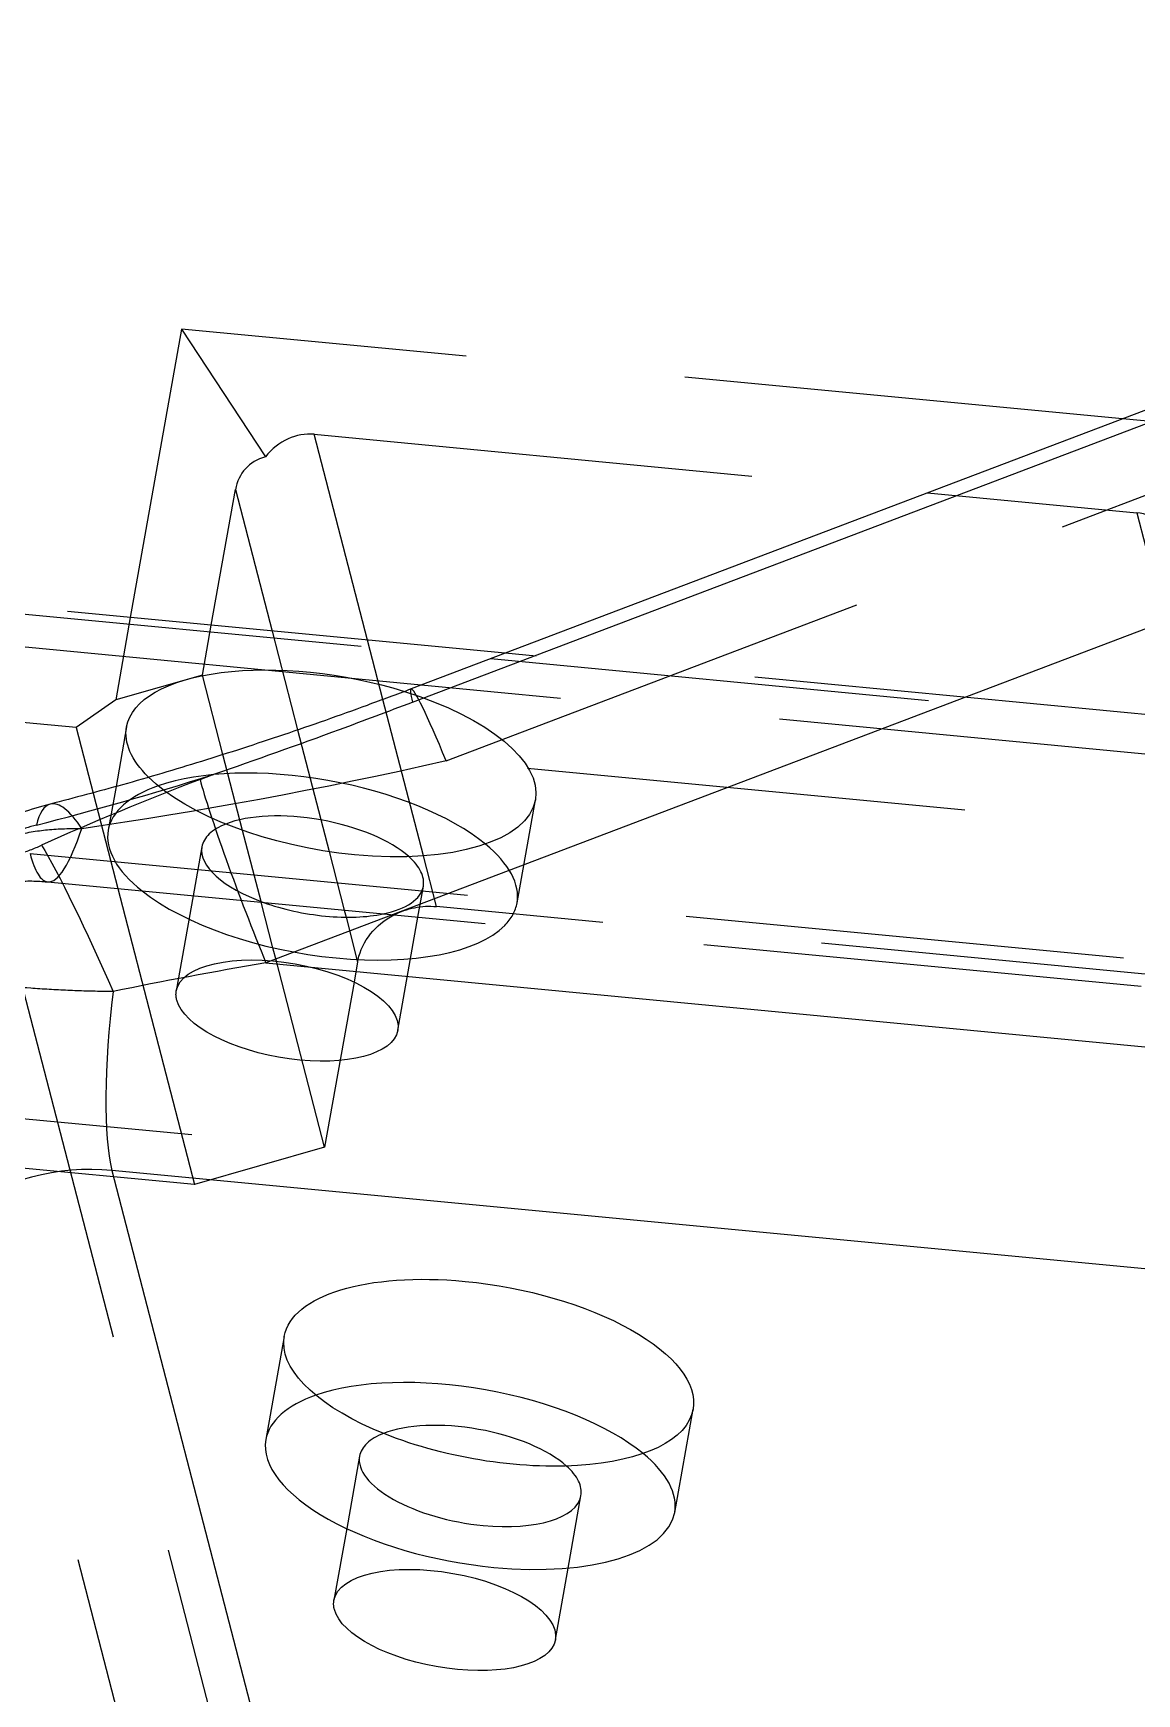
# Model space of a CAD drawing. Header units: millimetres. Extents: x -15 to 73, y -25 to 105.
# Drawn here: x -6.32 to 9.63, y 51.98 to 75.97 of the extents above; entities that cross this region are included whole.
import ezdxf

# ---------------------------------------------------------------- set-up
doc = ezdxf.new("R2010")
doc.units = ezdxf.units.MM
doc.linetypes.add('HIDDEN', pattern=[9.525, 6.35, -3.175])
doc.layers.get('0').update_dxf_attribs({"color": 253, "lineweight": 70, "true_color": 0x8faf8f})
doc.layers.add('Hidden', color=98, linetype='HIDDEN', lineweight=70, true_color=0x054805)

msp = doc.modelspace()

# ---------------------------------------------------------------- linework, layer by layer
at = {"color": 98, "lineweight": -3, "true_color": 0x054805}
for p, q in [((57.187, 88.534), (-0.86, 66.494)), ((-0.84, 66.304), (56.834, 88.202)), ((61.05, 86.84), (-2.958, 62.536)), ((-3.909, 65.186), (-3.735, 65.253)), ((-2.958, 62.536), (26.307, 59.743)), ((-5.184, 59.538), (-1.356, 44.747)), ((26.199, 56.543), (-5.184, 59.538))]:
    msp.add_line(p, q, dxfattribs=at)
at = {"color": 98, "lineweight": -3, "true_color": 0x054805, "extrusion": (-1.95776e-17, 3.48481e-18, -1)}
for centre, start_param, end_param in [((-2.019, 65.419), 3.141593, 5.003807), ((-2.019, 65.419), 2.595514, 3.141593), ((0.26, 56.614), 3.141593, 4.521935), ((0.26, 56.614), 4.521935, 6.283185), ((0.26, 56.614), 0, 3.141593)]:
    msp.add_ellipse(centre, major_axis=(2.954, -0.526), ratio=0.421057, start_param=start_param, end_param=end_param, dxfattribs=at)
at = {"color": 98, "lineweight": -3, "true_color": 0x054805}
for centre, major_axis, ratio, start_param, end_param in [((-0.117, 64.536), (-0.744, 1.958), 0.055785, 0, 0.423706), ((-1.524, 68.947), (-11.628, -4.49), 0.220937, 1.06635, 1.295071), ((-3.397, 63.208), (-8.575, -3.312), 0.220937, 4.686806, 4.958978), ((-3.197, 63.458), (-0.744, 1.958), 0.055785, 0.468996, 2.039793), ((-5.563, 62.799), (-0.512, 2.031), 0.272956, 6.282916, 6.771458), ((-2.685, 61.479), (-8.261, -1.379), 0.129811, 4.723815, 4.995987), ((-4.802, 61.682), (-0.228, -2.389), 0.171706, 4.542941, 5.841565), ((-5.66, 56.859), (2.904, 0.752), 0.890633, 1.183586, 2.754383), ((-0.006, 55.123), (-2.954, 0.526), 0.421057, 3.78457, 5.640208), ((-0.006, 55.123), (-1.6, 0.285), 0.421057, 3.739606, 5.685172)]:
    msp.add_ellipse(centre, major_axis=major_axis, ratio=ratio, start_param=start_param, end_param=end_param, dxfattribs=at)
at = {"color": 98, "lineweight": -3, "true_color": 0x054805, "extrusion": (2.45453e-18, 6.20148e-17, -1)}
msp.add_ellipse((-5.487, 62.508), major_axis=(-0.862, 1.909), ratio=0.065005, start_param=0.46928, end_param=1.80328, dxfattribs=at)
at = {"color": 98, "lineweight": -3, "true_color": 0x054805}
for points, knots in [([(-0.86, 66.494), (-1.072, 66.415), (-1.684, 66.185), (-2.693, 65.831), (-3.872, 65.448), (-4.995, 65.113), (-5.727, 64.922), (-6.075, 64.831)], [0, 0, 0, 0, 0.123869, 0.357937, 0.585646, 0.803021, 1, 1, 1, 1]), ([(-3.735, 65.253), (-3.735, 65.253), (-3.734, 65.253), (-3.734, 65.253), (-3.733, 65.253), (-3.731, 65.254), (-3.728, 65.255), (-3.721, 65.258), (-3.108, 65.471), (-2.144, 65.813), (-1.191, 66.172), (-0.84, 66.304)], [0, 0, 0, 0, 0.000004, 0.000351, 0.000525, 0.001049, 0.002098, 0.004197, 0.008394, 0.634182, 1, 1, 1, 1]), ([(-6.075, 64.831), (-6.076, 64.831), (-6.216, 64.795), (-6.492, 64.711), (-6.89, 64.545), (-7.267, 64.337), (-7.611, 64.086), (-7.908, 63.799), (-8.149, 63.486), (-8.314, 63.192), (-8.387, 63.002), (-8.415, 62.928)], [0, 0, 0, 0, 0.000718, 0.138375, 0.274909, 0.412058, 0.548223, 0.67992, 0.805359, 0.924567, 1, 1, 1, 1]), ([(-6.275, 64.528), (-6.328, 64.513), (-6.435, 64.484), (-6.58, 64.43), (-6.71, 64.371), (-6.812, 64.316), (-6.894, 64.262), (-6.957, 64.214), (-7.012, 64.166), (-7.058, 64.119), (-7.083, 64.087), (-7.095, 64.071)], [0, 0, 0, 0, 0.171947, 0.347182, 0.486036, 0.621828, 0.709469, 0.793398, 0.871908, 0.938551, 1, 1, 1, 1]), ([(-7.095, 64.071), (-7.085, 64.068), (-7.054, 64.06), (-6.997, 64.052), (-6.922, 64.048), (-6.826, 64.052), (-6.71, 64.069), (-6.564, 64.102), (-6.406, 64.151), (-6.281, 64.2), (-6.213, 64.231), (-6.2, 64.237)], [0, 0, 0, 0, 0.031446, 0.105318, 0.186893, 0.274773, 0.416027, 0.5661, 0.75794, 0.952921, 1, 1, 1, 1]), ([(-5.168, 62.123), (-5.209, 62.123), (-5.339, 62.124), (-5.556, 62.128), (-5.822, 62.138), (-6.09, 62.152), (-6.414, 62.173), (-6.787, 62.204), (-7.2, 62.249), (-7.583, 62.304), (-7.911, 62.365), (-8.176, 62.436), (-8.366, 62.503), (-8.464, 62.563), (-8.501, 62.586)], [0, 0, 0, 0, 0.036784, 0.114509, 0.192438, 0.27246, 0.35147, 0.479881, 0.60358, 0.719025, 0.822961, 0.898611, 0.961865, 1, 1, 1, 1])]:
    msp.add_open_spline(points, degree=3, knots=knots, dxfattribs=at)
at = {"layer": 'Hidden', "lineweight": -3}
for p, q in [((-0.355, 65.458), (60.595, 88.6)), ((-4.177, 71.694), (-4.919, 67.526)), ((9.417, 70.397), (-4.177, 71.694)), ((-4.177, 71.694), (-2.967, 69.849)), ((11.632, 70.185), (9.417, 70.397)), ((-1.491, 67.199), (-2.26, 70.174)), ((-2.26, 70.174), (6.602, 69.328)), ((-3.749, 67.415), (-3.4, 69.374)), ((-3.4, 69.374), (-2.871, 67.331)), ((6.602, 69.328), (9.626, 69.039)), ((9.626, 69.039), (10.395, 66.065)), ((0.496, 67.009), (-8.386, 67.857)), ((-7.903, 67.715), (0.293, 66.932)), ((-4.919, 67.526), (-5.13, 66.336)), ((-0.714, 66.55), (-9.157, 67.355)), ((-3.877, 66.695), (-3.749, 67.415)), ((-2.871, 67.331), (-2.502, 65.904)), ((-1.269, 66.342), (-1.491, 67.199)), ((19.911, 65.156), (0.496, 67.009)), ((0.293, 66.932), (19.556, 65.094)), ((-3.877, 66.695), (-5.13, 66.336)), ((-3.58, 65.548), (-3.877, 66.695)), ((20.264, 64.547), (-0.714, 66.55)), ((-5.7, 65.936), (-9.347, 66.284)), ((-5.13, 66.336), (-5.7, 65.936)), ((-0.684, 64.082), (-1.269, 66.342)), ((-5.7, 65.936), (-5.098, 63.61)), ((-4.972, 65.945), (-5.125, 65.085)), ((-2.502, 65.904), (-2.046, 64.144)), ((-3.296, 64.451), (-3.58, 65.548)), ((26.105, 62.932), (-0.355, 65.458)), ((-5.125, 65.085), (-5.238, 64.453)), ((0.67, 63.402), (0.935, 64.893)), ((-3.03, 63.423), (-3.296, 64.451)), ((-6.368, 64.117), (25.014, 61.121)), ((-3.884, 64.212), (-4.01, 63.506)), ((-2.046, 64.144), (-1.827, 63.298)), ((-0.495, 63.35), (-0.684, 64.082)), ((-2.777, 47.905), (-6.857, 63.67)), ((-6.113, 63.707), (25.27, 60.711)), ((-5.098, 63.61), (-3.991, 59.333)), ((-0.764, 63.196), (-0.684, 63.643)), ((-4.01, 63.506), (-4.254, 62.132)), ((-3.027, 63.412), (-3.03, 63.423)), ((-2.857, 62.756), (-3.027, 63.412)), ((11.391, 62.216), (-0.495, 63.35)), ((-8.065, 63.137), (-3.802, 46.665)), ((-1.827, 63.298), (-1.801, 63.196)), ((-1.801, 63.196), (-1.643, 62.585)), ((-1.055, 61.562), (-0.764, 63.196)), ((-2.806, 62.559), (-2.857, 62.756)), ((-2.111, 59.872), (-2.806, 62.559)), ((-1.634, 62.551), (-1.686, 62.258)), ((-1.643, 62.585), (-1.634, 62.551)), ((-1.686, 62.258), (-2.111, 59.872)), ((-10.349, 60.658), (-2.111, 59.872)), ((-3.991, 59.333), (-12.229, 60.119)), ((-2.111, 59.872), (-3.991, 59.333)), ((-2.694, 57.14), (-2.959, 55.649)), ((2.948, 54.597), (3.213, 56.089)), ((-1.605, 55.408), (-1.792, 54.363)), ((1.408, 53.793), (1.594, 54.838)), ((-1.792, 54.363), (-1.976, 53.327)), ((1.224, 52.758), (1.408, 53.793))]:
    msp.add_line(p, q, dxfattribs=at)
for centre, major_axis, ratio, start_param, end_param in [((-2.305, 68.84), (0.052, -1.336), 0.733831, 3.043215, 3.828613), ((-2.305, 68.84), (0.963, -0.821), 0.663591, 2.727177, 3.512576), ((9.581, 67.706), (0.052, -1.336), 0.733831, 2.257817, 3.043215), ((-0.117, 64.536), (-0.744, 1.958), 0.055785, 5.181385, 6.283185), ((-0.811, 67.219), (-11.319, -2.544), 0.156708, 1.096976, 1.575839), ((-2.284, 63.928), (-2.954, 0.526), 0.421057, 3.78457, 5.640208), ((-2.284, 63.928), (-2.954, 0.526), 0.421057, 5.640208, 6.283185), ((-5.563, 62.799), (-0.512, 2.031), 0.272956, 5.61446, 6.282916), ((-2.284, 63.928), (-1.6, 0.285), 0.421057, 5.685172, 6.283185), ((-2.284, 63.928), (-1.6, 0.285), 0.421057, 3.739606, 5.685172), ((-5.732, 67.689), (-0.38, -3.982), 0.171706, 0.000065, 0.650313), ((-2.284, 63.928), (-2.954, 0.526), 0.421057, 0, 0.662993), ((-5.732, 67.689), (-0.38, -3.982), 0.171706, 5.841565, 6.283251), ((-2.284, 63.928), (-1.6, 0.285), 0.421057, 0, 1.188244), ((-2.284, 63.928), (-1.6, 0.285), 0.421057, 3.141593, 3.739606), ((-2.284, 63.928), (-2.954, 0.526), 0.421057, 3.141593, 3.78457), ((-2.284, 63.928), (-1.6, 0.285), 0.421057, 2.334258, 3.141593), ((-2.284, 63.928), (-2.954, 0.526), 0.421057, 0.662993, 1.761251), ((-2.284, 63.928), (-1.6, 0.285), 0.421057, 1.188244, 1.761251), ((-2.284, 63.928), (-2.954, 0.526), 0.421057, 2.859508, 3.141593), ((-2.284, 63.928), (-1.6, 0.285), 0.421057, 1.761251, 2.334258), ((-2.284, 63.928), (-2.954, 0.526), 0.421057, 1.761251, 2.859508), ((-0.006, 55.123), (-2.954, 0.526), 0.421057, 5.640208, 6.283185), ((-0.006, 55.123), (-1.6, 0.285), 0.421057, 5.685172, 6.283185), ((-0.006, 55.123), (-2.954, 0.526), 0.421057, 0, 1.761251), ((-0.006, 55.123), (-2.954, 0.526), 0.421057, 3.141593, 3.78457), ((-0.006, 55.123), (-1.6, 0.285), 0.421057, 0, 1.761251), ((-0.006, 55.123), (-1.6, 0.285), 0.421057, 3.141593, 3.739606), ((-0.006, 55.123), (-1.6, 0.285), 0.421057, 1.761251, 3.141593), ((-0.006, 55.123), (-2.954, 0.526), 0.421057, 1.761251, 3.141593)]:
    msp.add_ellipse(centre, major_axis=major_axis, ratio=ratio, start_param=start_param, end_param=end_param, dxfattribs=at)
at = {"layer": 'Hidden', "lineweight": -3, "extrusion": (-1.95776e-17, 3.48481e-18, -1)}
for start_param, end_param in [(5.003807, 6.283185), (1.380342, 2.595514), (0, 1.380342)]:
    msp.add_ellipse((-2.019, 65.419), major_axis=(2.954, -0.526), ratio=0.421057, start_param=start_param, end_param=end_param, dxfattribs=at)
at = {"layer": 'Hidden', "lineweight": -3, "extrusion": (-4.07776e-17, 4.67872e-17, -1)}
for start_param, end_param in [(1.318159, 1.958006), (0.424897, 1.318159), (0.38721, 0.424897)]:
    msp.add_ellipse((-0.653, 62.457), major_axis=(-0.968, -0.251), ratio=0.890633, start_param=start_param, end_param=end_param, dxfattribs=at)
at = {"layer": 'Hidden', "lineweight": -3, "extrusion": (-4.00115e-17, 7.12203e-18, -1)}
for centre, start_param, end_param in [((-2.654, 61.847), 3.141593, 6.283185), ((-2.654, 61.847), 2.951138, 3.141593), ((-2.654, 61.847), 0, 2.951138), ((-0.376, 53.042), 3.141593, 6.283185), ((-0.376, 53.042), 2.951138, 3.141593), ((-0.376, 53.042), 0, 2.951138)]:
    msp.add_ellipse(centre, major_axis=(1.6, -0.285), ratio=0.421057, start_param=start_param, end_param=end_param, dxfattribs=at)
at = {"layer": 'Hidden', "lineweight": -3}
for points, knots in [([(-8.382, 63.015), (-8.358, 63.069), (-8.293, 63.214), (-8.148, 63.435), (-7.931, 63.683), (-7.653, 63.915), (-7.325, 64.115), (-6.964, 64.274), (-6.561, 64.394), (-6.109, 64.473), (-5.786, 64.478), (-5.621, 64.48)], [0, 0, 0, 0, 0.053373, 0.143432, 0.238845, 0.350793, 0.470319, 0.585891, 0.707425, 0.850409, 1, 1, 1, 1]), ([(-8.352, 62.868), (-8.308, 62.915), (-8.205, 63.025), (-8.004, 63.194), (-7.737, 63.371), (-7.406, 63.531), (-7.033, 63.651), (-6.614, 63.721), (-6.302, 63.724), (-6.131, 63.708), (-6.113, 63.707)], [0, 0, 0, 0, 0.077214, 0.181908, 0.317422, 0.465623, 0.625155, 0.791205, 0.978437, 1, 1, 1, 1])]:
    msp.add_open_spline(points, degree=3, knots=knots, dxfattribs=at)

doc.saveas('drawing.dxf')
